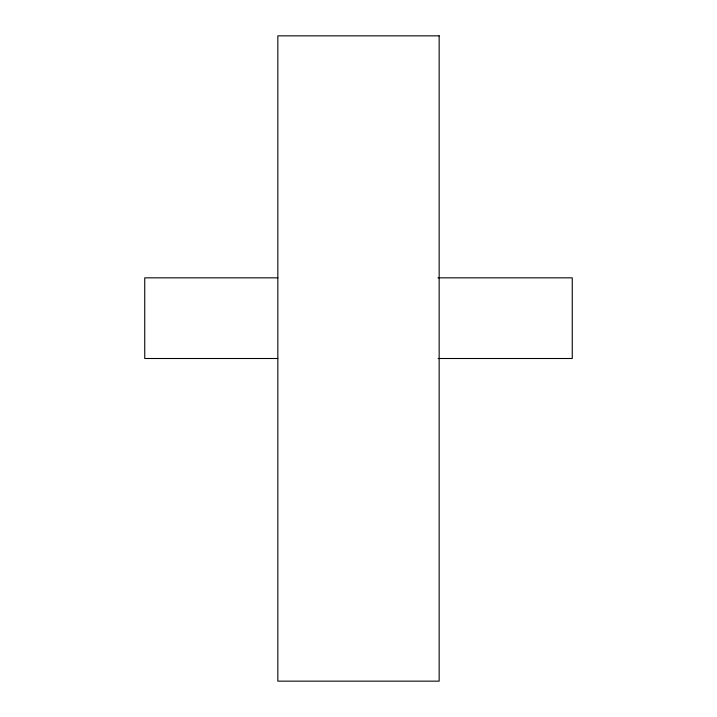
<?xml version="1.0" encoding="UTF-8"?>
<svg xmlns="http://www.w3.org/2000/svg" width="717" height="717" viewBox="0 0 717 717"><rect width="100%" height="100%" fill="white"/><g stroke="black" fill="none" stroke-linecap="round" stroke-linejoin="round"><path stroke-width="1.08" d="M277.918 277.837L144.744 277.837L144.744 358.5L277.793 358.5M437.962 277.837L572.256 277.837L572.256 358.5L438.087 358.5M439.163 35.85L277.837 35.85L277.837 681.15L439.163 681.15L439.163 35.85"/></g></svg>
